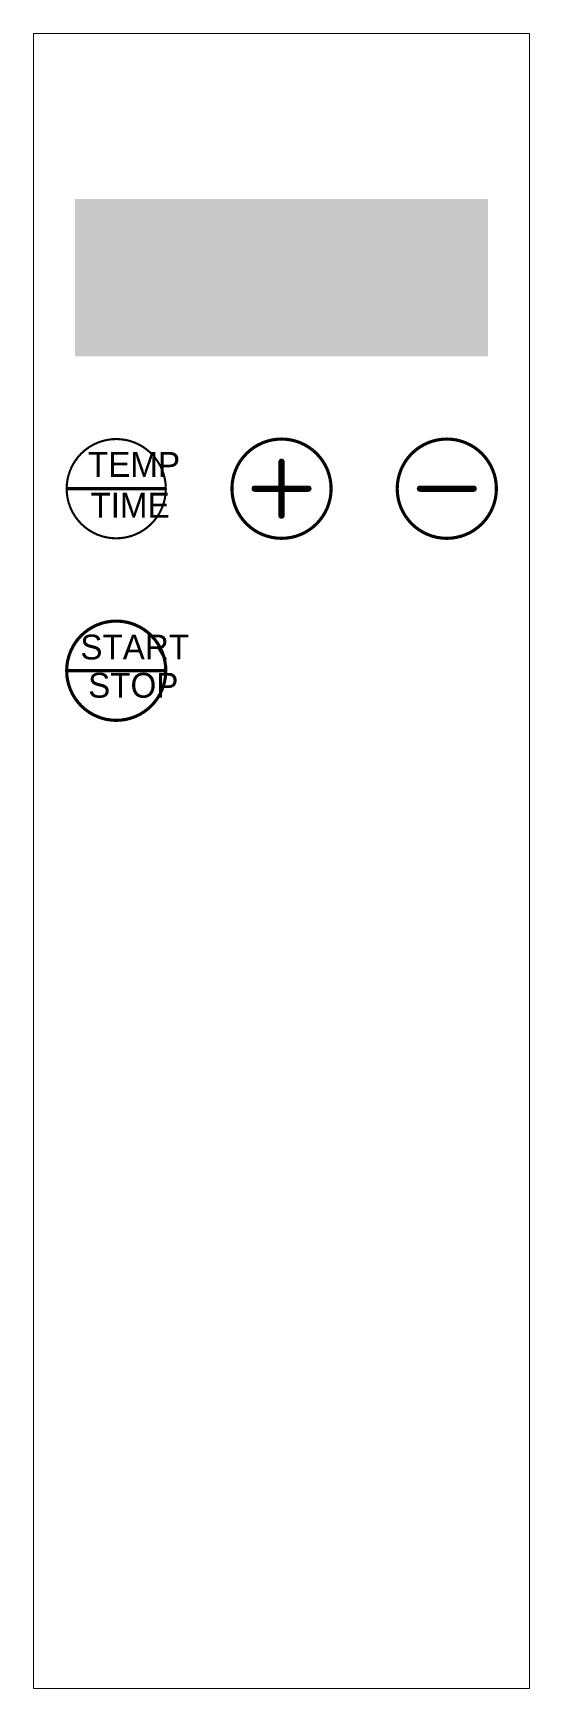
# Model space of a CAD drawing. Header units: millimetres. Extents: x 0 to 60, y -200 to 0.
import ezdxf

# ---------------------------------------------------------------- set-up
doc = ezdxf.new("R2010")
doc.units = ezdxf.units.MM
doc.layers.add('KeepOutLayer', color=6, linetype='Continuous')
doc.layers.add('TopOverlay', color=2, linetype='Continuous')

msp = doc.modelspace()

# ---------------------------------------------------------------- hatches: boundary and pattern name
at = {"layer": 'TopOverlay'}
msp.add_hatch(color=2, dxfattribs=at).paths.add_polyline_path([(5, -39), (55, -39), (55, -20), (5, -20)])

# ---------------------------------------------------------------- linework, layer by layer
at = {"layer": 'KeepOutLayer', "const_width": 0.127}
for points in [[(0, -200), (0, 0)], [(0, 0), (59.99, 0)], [(59.99, -200), (59.99, 0)], [(0, -200), (59.99, -200)]]:
    msp.add_lwpolyline(points, dxfattribs=at)
at = {"layer": 'KeepOutLayer', "const_width": 0.0635}
for points in [[(-0.03, 0, 1), (0.03, 0, 1)], [(-0.03, 0, 1), (0.03, 0, 1)], [(59.96, 0, 1), (60.03, 0, 1)], [(59.96, 0, 1), (60.03, 0, 1)], [(-0.03, -200, 1), (0.03, -200, 1)], [(-0.03, -200, 1), (0.03, -200, 1)], [(59.96, -200, 1), (60.03, -200, 1)], [(59.96, -200, 1), (60.03, -200, 1)]]:
    msp.add_lwpolyline(points, format="xyb", close=True, dxfattribs=at)
at = {"layer": 'TopOverlay'}
for points, const_width in [([(16, -55, 1), (4, -55, 1)], 0.254), ([(36, -55, 1), (24, -55, 1)], 0.381), ([(56, -55, 1), (44, -55, 1)], 0.381), ([(29.81, -51.75, 1), (30.19, -51.75, 1)], 0.381), ([(3.94, -55, 1), (4.06, -55, 1)], 0.127), ([(4, -55, 1), (4.2, -55, 1)], 0.191), ([(15.8, -55, 1), (16, -55, 1)], 0.191), ([(15.94, -55, 1), (16.06, -55, 1)], 0.127), ([(23.9, -55, 1), (24.1, -55, 1)], 0.191), ([(26.56, -55, 1), (26.94, -55, 1)], 0.381), ([(33.06, -55, 1), (33.44, -55, 1)], 0.381), ([(35.9, -55, 1), (36.1, -55, 1)], 0.191), ([(43.9, -55, 1), (44.1, -55, 1)], 0.191), ([(46.56, -55, 1), (46.94, -55, 1)], 0.381), ([(53.06, -55, 1), (53.44, -55, 1)], 0.381), ([(55.9, -55, 1), (56.1, -55, 1)], 0.191), ([(29.81, -58.25, 1), (30.19, -58.25, 1)], 0.381), ([(16, -77, 1), (4, -77, 1)], 0.381), ([(3.9, -77, 1), (4.1, -77, 1)], 0.191), ([(4, -77, 1), (4.2, -77, 1)], 0.191), ([(15.8, -77, 1), (16, -77, 1)], 0.191), ([(15.9, -77, 1), (16.1, -77, 1)], 0.191)]:
    msp.add_lwpolyline(points, format="xyb", close=True, dxfattribs=dict(at, const_width=const_width))
for points, const_width in [([(30, -58.25), (30, -51.75)], 0.762), ([(4.1, -55), (15.9, -55)], 0.381), ([(26.75, -55), (33.25, -55)], 0.762), ([(46.75, -55), (53.25, -55)], 0.762), ([(4.1, -77), (15.9, -77)], 0.381)]:
    msp.add_lwpolyline(points, dxfattribs=dict(at, const_width=const_width))

# ---------------------------------------------------------------- texts
for s, p in [('TEMP', (6.58, -53.57)), ('TIME', (6.88, -58.5)), ('START', (5.66, -75.64)), ('STOP', (6.6, -80.26))]:
    msp.add_text(s, height=3, dxfattribs=at).set_placement(p)

doc.saveas('drawing.dxf')
